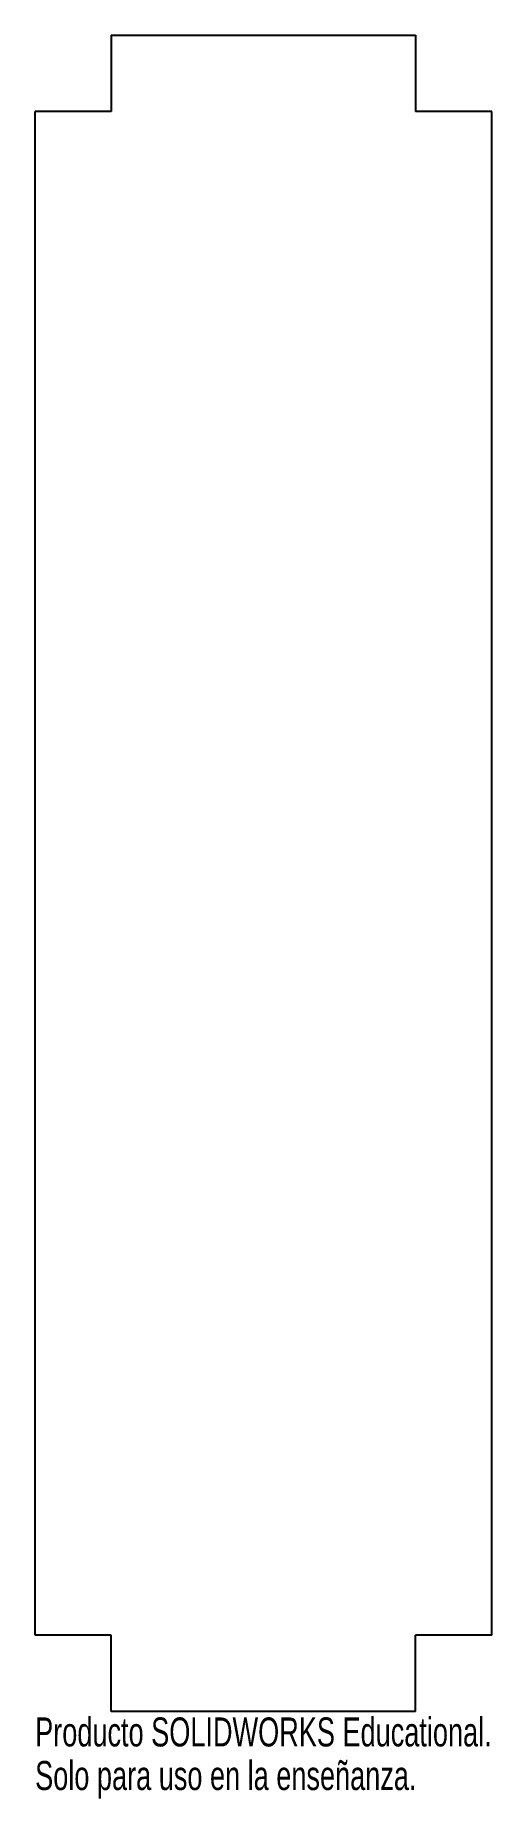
# Model space of a CAD drawing. Header units: inches. Extents: x 4.8 to 7.8, y -13.9 to -2.3.
import ezdxf

# ---------------------------------------------------------------- set-up
doc = ezdxf.new("R2010")
doc.units = ezdxf.units.IN
doc.header["$MEASUREMENT"] = 0
doc.styles.add('SLDTEXTSTYLE0', font='TXT', dxfattribs={"width": 0.7})

msp = doc.modelspace()

# ---------------------------------------------------------------- linework, layer by layer
at = {"color": 7, "linetype": 'Continuous', "lineweight": 25}
for p, q in [((5.283, -2.329), (7.283, -2.329)), ((5.283, -2.329), (5.283, -2.829)), ((7.283, -2.329), (7.283, -2.829)), ((5.283, -2.829), (4.783, -2.829)), ((4.783, -12.829), (4.783, -2.829)), ((7.783, -2.829), (7.283, -2.829)), ((7.783, -12.829), (7.783, -2.829)), ((5.283, -12.829), (4.783, -12.829)), ((5.283, -13.329), (5.283, -12.829)), ((7.283, -13.329), (7.283, -12.829)), ((7.783, -12.829), (7.283, -12.829)), ((7.283, -13.329), (5.283, -13.329))]:
    msp.add_line(p, q, dxfattribs=at)

# ---------------------------------------------------------------- texts
at = {"color": 7, "linetype": 'Continuous', "char_height": 0.1903, "attachment_point": 1, "style": 'SLDTEXTSTYLE0'}
for s, insert in [('Producto SOLIDWORKS Educational.', (4.783, -13.369)), ('Solo para uso en la enseñanza.', (4.783, -13.655))]:
    msp.add_mtext(s, dxfattribs=dict(at, insert=insert))

doc.saveas('drawing.dxf')
